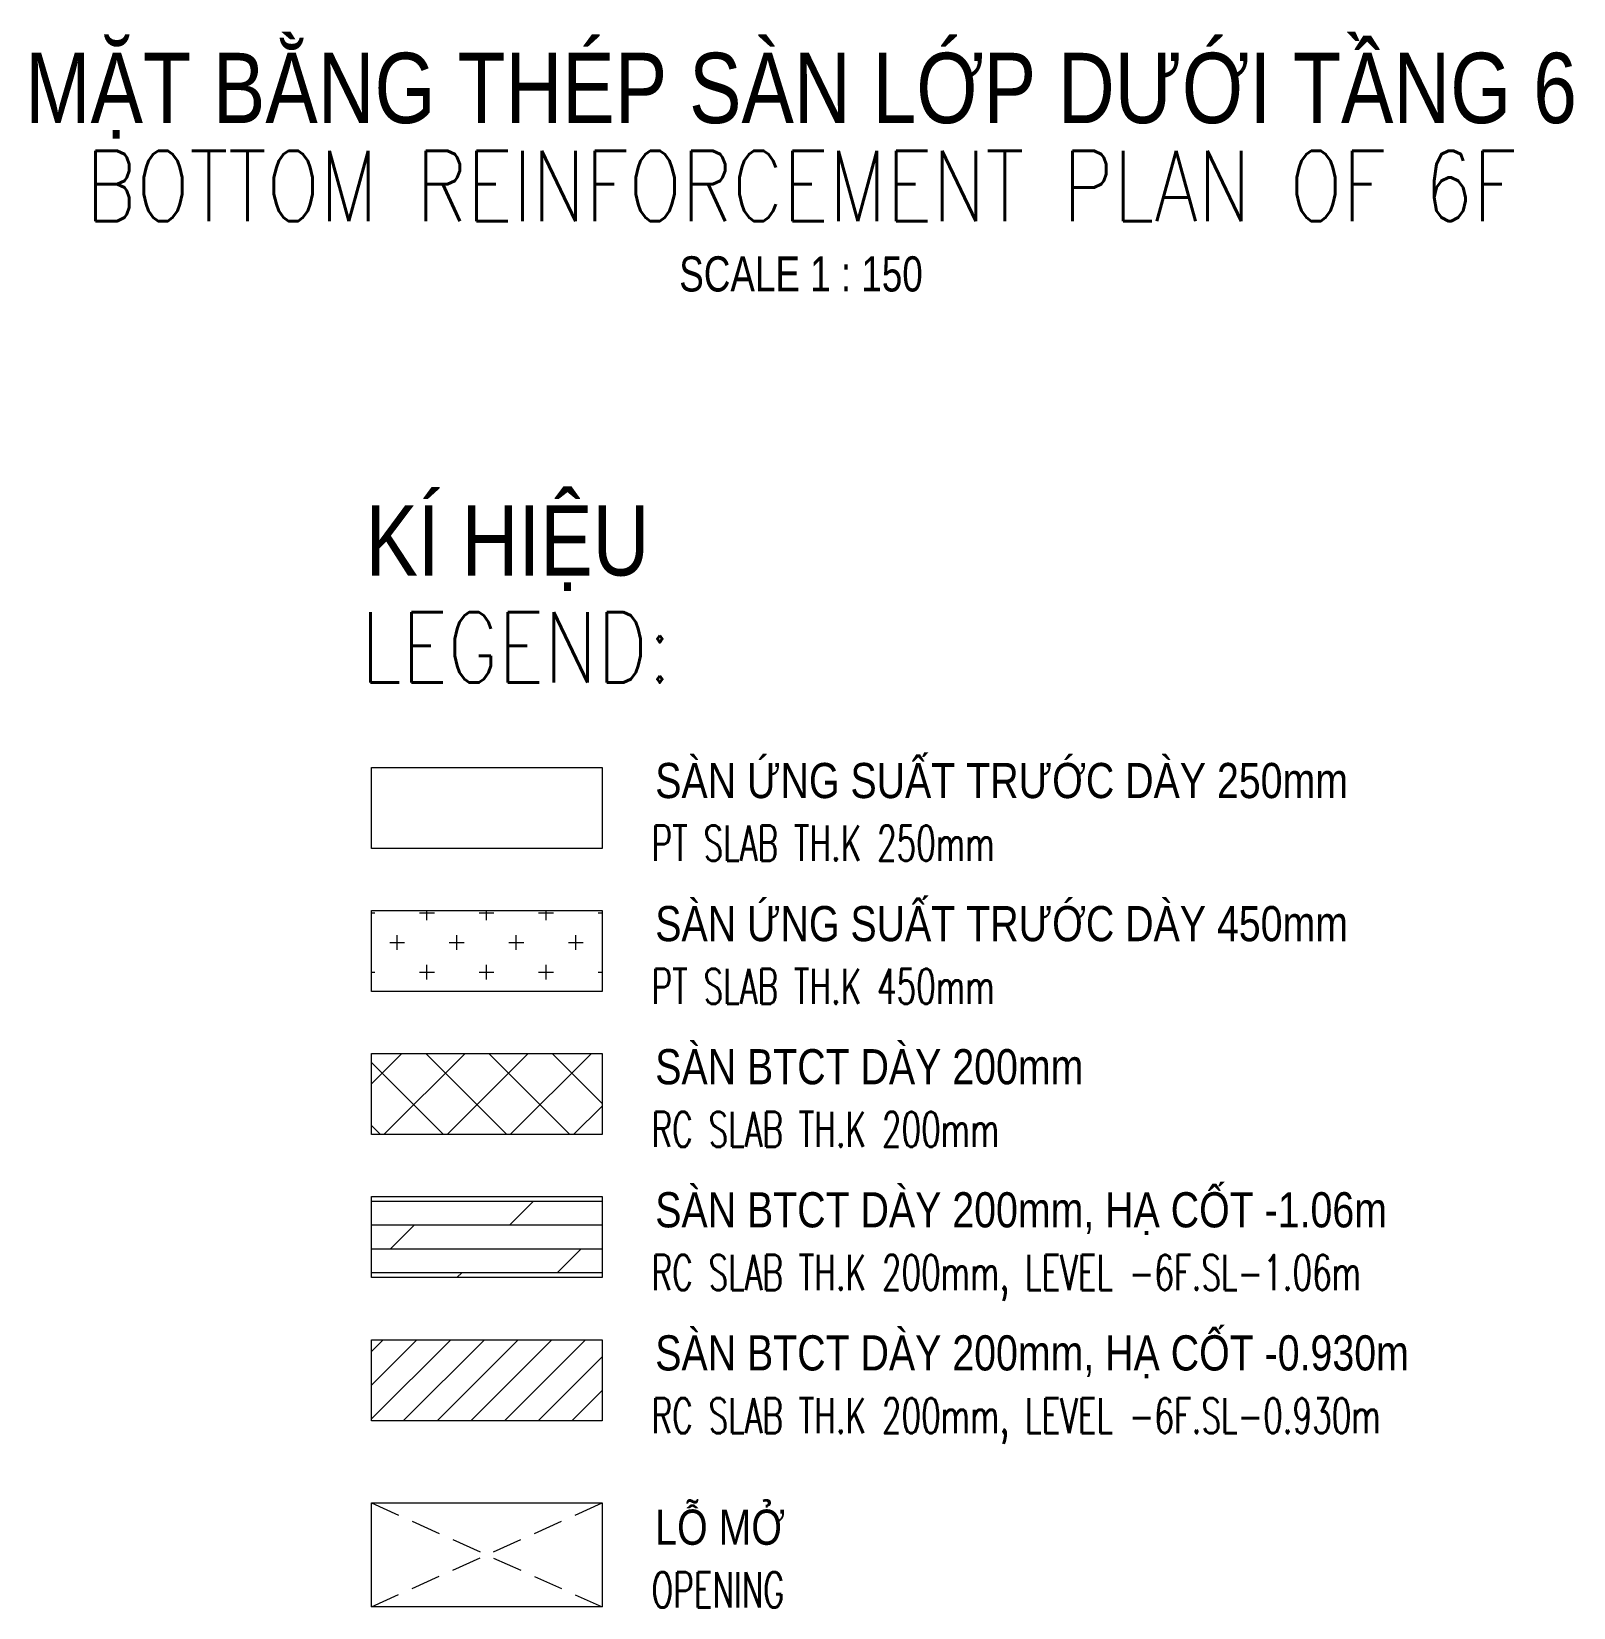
# Model space of a CAD drawing. Header units: millimetres. Extents: x 139404 to 589785, y -24714 to 48110.
# Drawn here: x 153364 to 169802, y -24714 to -7907 of the extents above; entities that cross this region are included whole.
import ezdxf
from ezdxf.enums import TextEntityAlignment as Align

# ---------------------------------------------------------------- set-up
doc = ezdxf.new("R2010")
doc.units = ezdxf.units.MM
doc.linetypes.add('DASHED2', pattern=[9.525, 6.35, -3.175])
for name, color, linetype, lineweight in [('NDC_S_ANNO', 7, 'Continuous', 20), ('NDC_S_ENG TEXT', 2, 'Continuous', 20), ('NDC_S_ENG TITLE', 3, 'Continuous', 20), ('NDC_S_HATCH MATERIAL', 8, 'Continuous', 13), ('NDC_S_OPENING', 9, 'DASHED2', 13), ('NDC_S_SLAB', 2, 'Continuous', 20), ('NDC_S_TEXT SYMBOL', 7, 'Continuous', 20), ('NDC_S_VN TEXT', 7, 'Continuous', 20), ('NDC_S_VN TITLE', 6, 'Continuous', 35)]:
    doc.layers.add(name, color=color, linetype=linetype, lineweight=lineweight)
doc.styles.add('$0$NDC_EN TXT', font='romans.shx', dxfattribs={"width": 0.8})
doc.styles.add('NDC_ANNO', font='', dxfattribs={"width": 0.8})
doc.styles.add('NDC_EN TXT', font='romans.shx', dxfattribs={"width": 0.8})
doc.styles.add('NDC_VIE TXT', font='arial.ttf', dxfattribs={"width": 0.8})
doc.styles.get('NDC_ANNO').set_extended_font_data('Dotum')

# ---------------------------------------------------------------- blocks, each defined once
blk = doc.blocks.new('Drawing name_symbol')
at = {"layer": 'NDC_S_ENG TITLE', "style": 'NDC_EN TXT', "width": 0.8}
blk.add_attdef('SECTDET1', text='', height=5, dxfattribs=at).set_placement((0, 1.01), align=Align.CENTER)
at = {"layer": 'NDC_S_TEXT SYMBOL', "lineweight": 25, "style": 'NDC_ANNO', "width": 0.8}
blk.add_attdef('SSCALE', text='', height=2.5, dxfattribs=at).set_placement((0, -4), align=Align.CENTER)
at = {"layer": 'NDC_S_VN TITLE', "style": 'NDC_VIE TXT', "width": 0.8}
blk.add_attdef('SECTDET2', text='', height=5, dxfattribs=at).set_placement((0, 7.97), align=Align.CENTER)

msp = doc.modelspace()

# ---------------------------------------------------------------- hatches: boundary and pattern name
at = {"layer": 'NDC_S_HATCH MATERIAL', "ltscale": 100}
h = msp.add_hatch(dxfattribs=at)
h.set_pattern_fill('CROSS', color=256, scale=50)
h.set_pattern_definition([(0, (-46969.83, -9049.28), (317.5, 317.5), [158.75, -476.25]), (90, (-46890.45, -9128.66), (-317.5, 317.5), [158.75, -476.25])])
h.paths.add_polyline_path([(156988, -17280.2), (156988, -18144.3), (159446.3, -18144.3), (159446.3, -17280.2)])
h = msp.add_hatch(dxfattribs=at)
h.set_pattern_fill('ANSI37', color=256, scale=150)
h.set_pattern_definition([(45, (-38892, -14974.8), (-336.7596, 336.7596), []), (135, (-38892, -14974.8), (-336.7596, -336.7596), [])])
h.paths.add_polyline_path([(156988, -18806.2), (156988, -19670.3), (159446.3, -19670.3), (159446.3, -18806.2)])
h = msp.add_hatch(dxfattribs=at)
h.set_pattern_fill('DOLMIT', color=256, scale=40)
h.set_pattern_definition([(0, (-24926.6, 1210), (0, 254), []), (45, (-24926.6, 1210), (-507.9997, 507.9997), [359.2102, -718.4205])])
h.paths.add_polyline_path([(156988, -20332.2), (159446.3, -20332.2), (159446.3, -21196.3), (156988, -21196.3)])
h = msp.add_hatch(dxfattribs=at)
h.set_pattern_fill('ANSI31', color=256, scale=80)
h.set_pattern_definition([(45, (-24926.6, 1210), (-179.60512, 179.60512), [])])
h.paths.add_polyline_path([(159446.3, -21858.2), (156988, -21858.2), (156988, -22722.3), (159446.3, -22722.3)])

# ---------------------------------------------------------------- linework, layer by layer
at = {"layer": 'NDC_S_OPENING', "ltscale": 50}
for p, q in [((156988, -23599.2), (159446.3, -24707.4)), ((156988, -24707.4), (159446.3, -23599.2))]:
    msp.add_line(p, q, dxfattribs=at)
at = {"layer": 'NDC_S_SLAB'}
for points in [[(156988, -15754.2), (159446.3, -15754.2), (159446.3, -16618.3), (156988, -16618.3)], [(156988, -17280.2), (159446.3, -17280.2), (159446.3, -18144.3), (156988, -18144.3)], [(156988, -18806.2), (159446.3, -18806.2), (159446.3, -19670.3), (156988, -19670.3)], [(156988, -20332.2), (159446.3, -20332.2), (159446.3, -21196.3), (156988, -21196.3)], [(156988, -21858.2), (159446.3, -21858.2), (159446.3, -22722.3), (156988, -22722.3)], [(156988, -23599.2), (159446.3, -23599.2), (159446.3, -24707.4), (156988, -24707.4)]]:
    msp.add_lwpolyline(points, close=True, dxfattribs=at)

# ---------------------------------------------------------------- block references
at = {"layer": 'NDC_S_ANNO', "xscale": 150, "yscale": 150, "zscale": 150}
msp.add_blockref('Drawing name_symbol', (161567.1, -10079.2), dxfattribs=at).add_auto_attribs({'SECTDET1': 'BOTTOM REINFORCEMENT PLAN OF 6F', 'SECTDET2': 'MẶT BẰNG THÉP SÀN LỚP DƯỚI TẦNG 6', 'SSCALE': 'SCALE 1 : 150'})

# ---------------------------------------------------------------- texts
at = {"layer": 'NDC_S_ENG TEXT', "style": '$0$NDC_EN TXT'}
for s, height, width, p in [('LEGEND:', 750, 0.8, (156873.6, -14849.5)), ('PT SLAB TH.K 250mm', 375, 0.65, (159975.1, -16751)), ('PT SLAB TH.K 450mm', 375, 0.65, (159975.1, -18277)), ('RC SLAB TH.K 200mm', 375, 0.65, (159975.1, -19803)), ('RC SLAB TH.K 200mm, LEVEL -6F.SL-1.06m', 375, 0.65, (159975.1, -21329)), ('RC SLAB TH.K 200mm, LEVEL -6F.SL-0.930m', 375, 0.65, (159975.1, -22855)), ('OPENING', 375, 0.65, (159975.1, -24713.9))]:
    msp.add_text(s, height=height, dxfattribs=dict(at, width=width)).set_placement(p)
at = {"layer": 'NDC_S_VN TEXT', "style": 'NDC_VIE TXT', "width": 0.8}
msp.add_text('KÍ HIỆU', height=750, dxfattribs=at).set_placement((156923.8, -12958.4), align=Align.TOP_LEFT)
for s, p in [('SÀN ỨNG SUẤT TRƯỚC DÀY 250mm', (160013.4, -16082.2)), ('SÀN ỨNG SUẤT TRƯỚC DÀY 450mm', (160013.4, -17608.2)), ('SÀN BTCT DÀY 200mm', (160013.4, -19134.2)), ('SÀN BTCT DÀY 200mm, HẠ CỐT -1.06m', (160013.4, -20660.2)), ('SÀN BTCT DÀY 200mm, HẠ CỐT -0.930m', (160013.4, -22186.2)), ('LỖ MỞ', (160013.4, -24045.1))]:
    msp.add_text(s, height=375, dxfattribs=at).set_placement(p)

doc.saveas('drawing.dxf')
